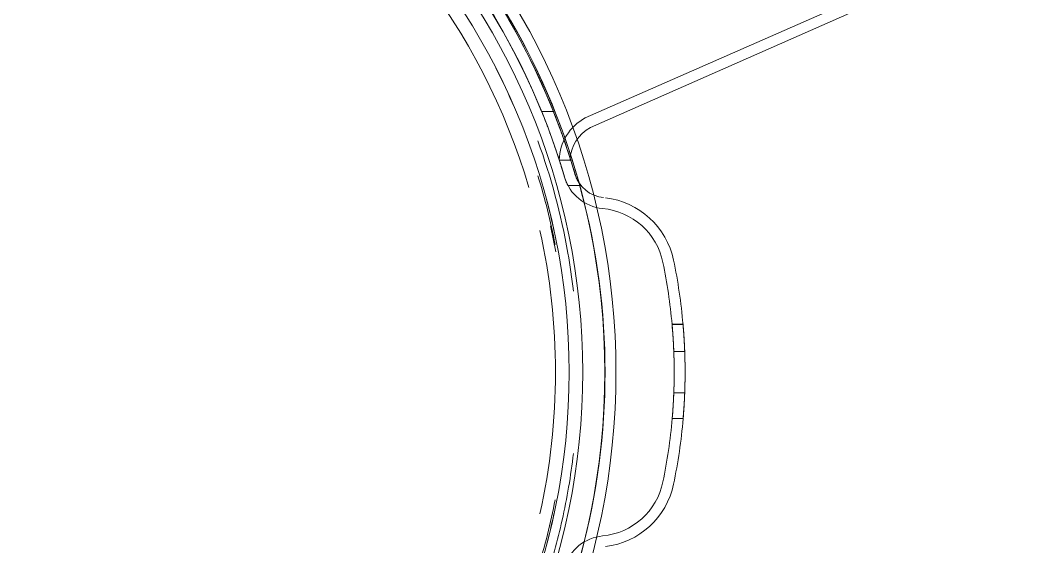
# Model space of a CAD drawing. Header units: millimetres. Extents: x 175047 to 362619, y -19363 to 158900.
# Drawn here: x 180787.6 to 180862.2, y 152749 to 152787.6 of the extents above; entities that cross this region are included whole.
import ezdxf

# ---------------------------------------------------------------- set-up
doc = ezdxf.new("R2010")
doc.units = ezdxf.units.MM
doc.linetypes.add('1_Čerchovaná 1_0mm', pattern=[2.4, 1.2, -0.6, 0, -0.6])
doc.layers.add('A-GENM-1', color=251, linetype='Continuous', lineweight=9, true_color=0x646464)
doc.layers.add('A-GENM-2', color=251, linetype='1_Čerchovaná 1_0mm', lineweight=9, true_color=0x646464)

# ---------------------------------------------------------------- blocks, each defined once
blk = doc.blocks.new('Construction_Roof-Accessories_Lindab_Round- - Lindab Round Downpipe System 150_100 High Build Polyester 001 Antique White-815879-VÝKOP')
at = {"layer": 'A-GENM-1'}
for p, q in [((180861.382, 152794.653), (180829.067, 152780.436)), ((180829.443, 152779.73), (180862.182, 152794.178)), ((180825.865, 152780.903), (180826.727, 152780.903)), ((180826.727, 152780.903), (180825.865, 152780.903)), ((180825.865, 152780.903), (180826.727, 152780.903)), ((180826.727, 152780.903), (180825.865, 152780.903)), ((180827.158, 152777.342), (180827.959, 152777.342)), ((180827.158, 152777.342), (180827.959, 152777.342)), ((180827.999, 152777.342), (180827.159, 152777.342)), ((180827.159, 152777.342), (180827.999, 152777.342)), ((180827.999, 152777.342), (180827.159, 152777.342)), ((180827.159, 152777.342), (180827.999, 152777.342)), ((180828.751, 152775.477), (180827.796, 152775.477)), ((180828.751, 152775.477), (180827.796, 152775.477)), ((180828.751, 152775.477), (180827.796, 152775.477)), ((180828.751, 152775.477), (180827.796, 152775.477)), ((180826.522, 152772.509), (180826.913, 152770.596)), ((180836.237, 152765.3), (180835.434, 152765.3)), ((180836.237, 152765.3), (180835.434, 152765.3)), ((180835.434, 152765.284), (180836.237, 152765.284)), ((180835.434, 152765.284), (180836.237, 152765.284)), ((180836.361, 152763.294), (180835.56, 152763.294)), ((180836.361, 152763.294), (180835.56, 152763.294)), ((180836.361, 152763.294), (180835.56, 152763.294)), ((180836.361, 152763.294), (180835.56, 152763.294)), ((180836.361, 152763.294), (180835.56, 152763.294)), ((180836.361, 152763.294), (180835.56, 152763.294)), ((180836.361, 152763.294), (180835.56, 152763.294)), ((180836.361, 152763.294), (180835.56, 152763.294)), ((180836.361, 152760.259), (180835.56, 152760.259)), ((180836.361, 152760.259), (180835.56, 152760.259)), ((180836.361, 152760.259), (180835.56, 152760.259)), ((180836.361, 152760.259), (180835.56, 152760.259)), ((180835.56, 152760.255), (180836.361, 152760.255)), ((180835.56, 152760.255), (180836.361, 152760.255)), ((180835.56, 152760.255), (180836.361, 152760.255)), ((180835.56, 152760.255), (180836.361, 152760.255)), ((180835.443, 152758.369), (180836.246, 152758.369)), ((180836.246, 152758.369), (180835.443, 152758.369)), ((180835.443, 152758.369), (180836.246, 152758.369)), ((180836.246, 152758.369), (180835.443, 152758.369))]:
    blk.add_line(p, q, dxfattribs=at)
for centre, radius, start, end in [((180778.882, 152761.776), 52.434, 0, 180), ((180778.882, 152761.776), 52.434, 270, 90), ((180778.882, 152761.776), 51.612, 0, 180), ((180778.799, 152761.776), 51.604, 16.36814, 157.3931), ((180778.799, 152761.776), 51.604, 16.36814, 157.3931), ((180778.799, 152761.776), 50.804, 16.36814, 157.3931), ((180778.799, 152761.776), 50.804, 16.36814, 157.3931), ((180778.799, 152761.776), 51.604, 21.75667, 80.15748), ((180778.799, 152761.776), 51.604, 21.75667, 80.15748), ((180778.882, 152761.776), 50, 0, 180), ((180778.799, 152761.776), 50.804, 22.12039, 80.00091), ((180778.799, 152761.776), 50.804, 22.12039, 80.00091), ((180778.882, 152761.776), 49, 0, 180), ((180778.882, 152761.776), 48, 16.39332, 59.44724), ((180778.882, 152761.776), 51.634, 270, 29.99819), ((180778.882, 152761.776), 49, 23.36061, 27.11432), ((180830.757, 152777.258), 3.6, 118, 178.65062), ((180830.757, 152777.258), 3.6, 118, 178.65062), ((180830.757, 152777.258), 2.8, 118, 178.26498), ((180830.757, 152777.258), 2.8, 118, 178.26498), ((180778.882, 152761.776), 48.881, 11.05259, 17.1455), ((180830.644, 152777.003), 3.231, 196.36814, 264.59127), ((180830.644, 152777.003), 3.231, 196.36814, 264.59127), ((180830.644, 152777.003), 2.431, 196.36814, 264.59127), ((180830.644, 152777.003), 2.431, 196.36814, 264.59127), ((180778.882, 152761.776), 49, 12.2451, 15), ((180829.868, 152768.809), 5.8, 11.71066, 83.3681), ((180829.868, 152768.809), 5.8, 11.71066, 83.3681), ((180829.868, 152768.809), 5, 11.71066, 84.59127), ((180829.868, 152768.809), 5, 11.71066, 84.59127), ((180778.882, 152761.776), 48, 0, 12.50021), ((180795.941, 152761.776), 39.648, 5.07555, 11.71066), ((180795.941, 152761.776), 39.648, 5.07555, 11.71066), ((180795.941, 152761.776), 40.448, 4.97491, 11.71066), ((180795.941, 152761.776), 40.448, 4.97491, 11.71066), ((180778.882, 152761.776), 52.434, 180, 0), ((180778.882, 152761.776), 51.612, 180, 360), ((180778.882, 152761.776), 50, 180, 0), ((180778.882, 152761.776), 49, 180, 0), ((180778.882, 152761.776), 48, 347.49979, 0), ((180778.799, 152761.776), 51.604, 183.54125, 343.67793), ((180778.799, 152761.776), 51.604, 183.54125, 343.67793), ((180778.799, 152761.776), 50.804, 183.59709, 343.68518), ((180778.799, 152761.776), 50.804, 183.59709, 343.68518), ((180795.941, 152761.776), 39.648, 348.28934, 355.07052), ((180795.941, 152761.776), 39.648, 348.28934, 355.07052), ((180795.941, 152761.776), 40.448, 348.28934, 355.16826), ((180795.941, 152761.776), 40.448, 348.28934, 355.16826), ((180829.868, 152754.744), 5, 275.40873, 348.28934), ((180829.868, 152754.744), 5, 275.40873, 348.28934), ((180829.868, 152754.744), 5.8, 276.6319, 348.28934), ((180829.868, 152754.744), 5.8, 276.6319, 348.28934), ((180778.882, 152761.776), 48.881, 342.8545, 348.94741), ((180778.882, 152761.776), 49, 345, 347.7549), ((180830.644, 152746.55), 3.231, 95.40873, 162.81461), ((180830.644, 152746.55), 3.231, 95.40873, 162.81461)]:
    blk.add_arc(centre, radius, start, end, dxfattribs=at)
for points, knots in [([(180825.864, 152780.906), (180825.947, 152780.7), (180826.108, 152780.298), (180826.294, 152779.813), (180826.42, 152779.476), (180826.498, 152779.264), (180826.541, 152779.147), (180826.544, 152779.139), (180826.539, 152779.151)], [-1, -1, -1, -1, -0.785714, -0.571429, -0.428571, -0.285714, -0.142857, 0, 0, 0, 0]), ([(180826.539, 152779.151), (180826.546, 152779.132), (180826.535, 152779.162), (180826.479, 152779.315), (180826.411, 152779.5), (180826.312, 152779.765), (180826.134, 152780.23), (180825.975, 152780.631), (180825.864, 152780.906)], [-1, -1, -1, -1, -0.785714, -0.678571, -0.571429, -0.428571, -0.285714, 0, 0, 0, 0]), ([(180825.864, 152780.906), (180825.947, 152780.7), (180826.108, 152780.298), (180826.294, 152779.813), (180826.42, 152779.476), (180826.498, 152779.264), (180826.541, 152779.147), (180826.544, 152779.139), (180826.539, 152779.151)], [-1, -1, -1, -1, -0.785714, -0.571429, -0.428571, -0.285714, -0.142857, 0, 0, 0, 0]), ([(180826.539, 152779.151), (180826.546, 152779.132), (180826.535, 152779.162), (180826.479, 152779.315), (180826.411, 152779.5), (180826.312, 152779.765), (180826.134, 152780.23), (180825.975, 152780.631), (180825.864, 152780.906)], [-1, -1, -1, -1, -0.785714, -0.678571, -0.571429, -0.428571, -0.285714, 0, 0, 0, 0]), ([(180826.726, 152780.906), (180826.809, 152780.699), (180826.966, 152780.297), (180827.149, 152779.812), (180827.273, 152779.475), (180827.349, 152779.264), (180827.391, 152779.147), (180827.394, 152779.139), (180827.39, 152779.151)], [-1, -1, -1, -1, -0.785714, -0.571429, -0.428571, -0.285714, -0.142857, 0, 0, 0, 0]), ([(180827.39, 152779.151), (180827.397, 152779.132), (180827.386, 152779.162), (180827.331, 152779.315), (180827.264, 152779.499), (180827.167, 152779.764), (180826.992, 152780.229), (180826.836, 152780.63), (180826.726, 152780.906)], [-1, -1, -1, -1, -0.785714, -0.678571, -0.571429, -0.428571, -0.285714, 0, 0, 0, 0]), ([(180826.726, 152780.906), (180826.809, 152780.699), (180826.966, 152780.297), (180827.149, 152779.812), (180827.273, 152779.475), (180827.349, 152779.264), (180827.391, 152779.147), (180827.394, 152779.139), (180827.39, 152779.151)], [-1, -1, -1, -1, -0.785714, -0.571429, -0.428571, -0.285714, -0.142857, 0, 0, 0, 0]), ([(180827.39, 152779.151), (180827.397, 152779.132), (180827.386, 152779.162), (180827.331, 152779.315), (180827.264, 152779.499), (180827.167, 152779.764), (180826.992, 152780.229), (180826.836, 152780.63), (180826.726, 152780.906)], [-1, -1, -1, -1, -0.785714, -0.678571, -0.571429, -0.428571, -0.285714, 0, 0, 0, 0]), ([(180825.587, 152778.747), (180826.565, 152776.076), (180827.53, 152772.455), (180828.091, 152768.671), (180828.204, 152767.732)], [-0.11111111, -0.11111111, -0.11111111, -0.11111111, -0.05555556, -0.03747342, -0.03747342, -0.03747342, -0.03747342]), ([(180826.539, 152779.151), (180826.535, 152779.163), (180826.537, 152779.157), (180826.574, 152779.055), (180826.641, 152778.869), (180826.763, 152778.525), (180826.88, 152778.186), (180826.964, 152777.937)], [-1, -1, -1, -1, -0.833333, -0.666667, -0.5, -0.333333, 0, 0, 0, 0]), ([(180826.964, 152777.937), (180826.88, 152778.186), (180826.763, 152778.525), (180826.641, 152778.869), (180826.574, 152779.055), (180826.537, 152779.157), (180826.535, 152779.163), (180826.539, 152779.151)], [-1, -1, -1, -1, -0.666667, -0.5, -0.333333, -0.166667, 0, 0, 0, 0]), ([(180826.539, 152779.151), (180826.535, 152779.163), (180826.537, 152779.157), (180826.574, 152779.055), (180826.641, 152778.869), (180826.763, 152778.525), (180826.88, 152778.186), (180826.964, 152777.937)], [-1, -1, -1, -1, -0.833333, -0.666667, -0.5, -0.333333, 0, 0, 0, 0]), ([(180826.964, 152777.937), (180826.88, 152778.186), (180826.763, 152778.525), (180826.641, 152778.869), (180826.574, 152779.055), (180826.537, 152779.157), (180826.535, 152779.163), (180826.539, 152779.151)], [-1, -1, -1, -1, -0.666667, -0.5, -0.333333, -0.166667, 0, 0, 0, 0]), ([(180827.39, 152779.151), (180827.385, 152779.163), (180827.388, 152779.157), (180827.424, 152779.055), (180827.49, 152778.87), (180827.61, 152778.525), (180827.725, 152778.186), (180827.807, 152777.937)], [-1, -1, -1, -1, -0.833333, -0.666667, -0.5, -0.333333, 0, 0, 0, 0]), ([(180827.807, 152777.937), (180827.725, 152778.186), (180827.61, 152778.525), (180827.49, 152778.87), (180827.424, 152779.055), (180827.388, 152779.157), (180827.385, 152779.163), (180827.39, 152779.151)], [-1, -1, -1, -1, -0.666667, -0.5, -0.333333, -0.166667, 0, 0, 0, 0]), ([(180827.39, 152779.151), (180827.385, 152779.163), (180827.388, 152779.157), (180827.424, 152779.055), (180827.49, 152778.87), (180827.61, 152778.525), (180827.725, 152778.186), (180827.807, 152777.937)], [-1, -1, -1, -1, -0.833333, -0.666667, -0.5, -0.333333, 0, 0, 0, 0]), ([(180827.807, 152777.937), (180827.725, 152778.186), (180827.61, 152778.525), (180827.49, 152778.87), (180827.424, 152779.055), (180827.388, 152779.157), (180827.385, 152779.163), (180827.39, 152779.151)], [-1, -1, -1, -1, -0.666667, -0.5, -0.333333, -0.166667, 0, 0, 0, 0]), ([(180826.964, 152777.937), (180827.027, 152777.749), (180827.154, 152777.363), (180827.32, 152776.837), (180827.45, 152776.41), (180827.514, 152776.194), (180827.544, 152776.093)], [-1, -1, -1, -1, -0.7, -0.4, -0.2, 0, 0, 0, 0]), ([(180827.544, 152776.093), (180827.499, 152776.245), (180827.399, 152776.582), (180827.197, 152777.229), (180827.048, 152777.687), (180826.964, 152777.937)], [-1, -1, -1, -1, -0.7, -0.4, 0, 0, 0, 0]), ([(180826.964, 152777.937), (180827.027, 152777.749), (180827.154, 152777.363), (180827.32, 152776.837), (180827.45, 152776.41), (180827.514, 152776.194), (180827.544, 152776.093)], [-1, -1, -1, -1, -0.7, -0.4, -0.2, 0, 0, 0, 0]), ([(180827.544, 152776.093), (180827.499, 152776.245), (180827.399, 152776.582), (180827.197, 152777.229), (180827.048, 152777.687), (180826.964, 152777.937)], [-1, -1, -1, -1, -0.7, -0.4, 0, 0, 0, 0]), ([(180827.807, 152777.937), (180827.896, 152777.668), (180828.031, 152777.246), (180828.201, 152776.692), (180828.276, 152776.44), (180828.312, 152776.318)], [-1, -1, -1, -1, -0.5, -0.25, 0, 0, 0, 0]), ([(180828.312, 152776.318), (180828.276, 152776.44), (180828.201, 152776.692), (180828.031, 152777.246), (180827.896, 152777.668), (180827.807, 152777.937)], [-1, -1, -1, -1, -0.75, -0.5, 0, 0, 0, 0]), ([(180827.807, 152777.937), (180827.896, 152777.668), (180828.031, 152777.246), (180828.201, 152776.692), (180828.276, 152776.44), (180828.312, 152776.318)], [-1, -1, -1, -1, -0.5, -0.25, 0, 0, 0, 0]), ([(180828.312, 152776.318), (180828.276, 152776.44), (180828.201, 152776.692), (180828.031, 152777.246), (180827.896, 152777.668), (180827.807, 152777.937)], [-1, -1, -1, -1, -0.75, -0.5, 0, 0, 0, 0]), ([(180827.796, 152775.477), (180827.799, 152775.471), (180827.793, 152775.483), (180827.759, 152775.548), (180827.714, 152775.64), (180827.638, 152775.809), (180827.574, 152775.989), (180827.544, 152776.093)], [-1, -1, -1, -1, -0.75, -0.625, -0.5, -0.25, 0, 0, 0, 0]), ([(180827.544, 152776.093), (180827.574, 152775.989), (180827.638, 152775.809), (180827.714, 152775.64), (180827.759, 152775.548), (180827.793, 152775.483), (180827.799, 152775.471), (180827.796, 152775.477)], [-1, -1, -1, -1, -0.75, -0.5, -0.375, -0.25, 0, 0, 0, 0]), ([(180827.796, 152775.477), (180827.799, 152775.471), (180827.793, 152775.483), (180827.759, 152775.548), (180827.714, 152775.64), (180827.638, 152775.809), (180827.574, 152775.989), (180827.544, 152776.093)], [-1, -1, -1, -1, -0.75, -0.625, -0.5, -0.25, 0, 0, 0, 0]), ([(180827.544, 152776.093), (180827.574, 152775.989), (180827.638, 152775.809), (180827.714, 152775.64), (180827.759, 152775.548), (180827.793, 152775.483), (180827.799, 152775.471), (180827.796, 152775.477)], [-1, -1, -1, -1, -0.75, -0.5, -0.375, -0.25, 0, 0, 0, 0]), ([(180828.751, 152775.477), (180828.755, 152775.473), (180828.75, 152775.479), (180828.705, 152775.536), (180828.633, 152775.635), (180828.494, 152775.852), (180828.376, 152776.099), (180828.312, 152776.318)], [-1, -1, -1, -1, -0.85, -0.7, -0.55, -0.4, 0, 0, 0, 0]), ([(180828.312, 152776.318), (180828.35, 152776.187), (180828.419, 152776.014), (180828.518, 152775.822), (180828.59, 152775.701), (180828.655, 152775.604), (180828.709, 152775.531), (180828.741, 152775.49), (180828.75, 152775.479), (180828.751, 152775.477)], [-1, -1, -1, -1, -0.75, -0.625, -0.5, -0.375, -0.25, -0.125, 0, 0, 0, 0]), ([(180828.751, 152775.477), (180828.75, 152775.479), (180828.741, 152775.49), (180828.709, 152775.531), (180828.655, 152775.604), (180828.59, 152775.701), (180828.518, 152775.822), (180828.419, 152776.014), (180828.35, 152776.187), (180828.312, 152776.318)], [-1, -1, -1, -1, -0.875, -0.75, -0.625, -0.5, -0.375, -0.25, 0, 0, 0, 0]), ([(180828.312, 152776.318), (180828.36, 152776.154), (180828.45, 152775.941), (180828.574, 152775.724), (180828.65, 152775.611), (180828.703, 152775.54), (180828.736, 152775.496), (180828.747, 152775.483), (180828.75, 152775.479)], [-1, -1, -1, -1, -0.7, -0.55, -0.4, -0.3, -0.2, -0.1, -0.1, -0.1, -0.1]), ([(180828.751, 152775.477), (180828.755, 152775.473), (180828.75, 152775.479), (180828.705, 152775.536), (180828.633, 152775.635), (180828.494, 152775.852), (180828.376, 152776.099), (180828.312, 152776.318)], [-1, -1, -1, -1, -0.85, -0.7, -0.55, -0.4, 0, 0, 0, 0]), ([(180828.312, 152776.318), (180828.35, 152776.187), (180828.419, 152776.014), (180828.518, 152775.822), (180828.59, 152775.701), (180828.655, 152775.604), (180828.709, 152775.531), (180828.741, 152775.49), (180828.75, 152775.479), (180828.751, 152775.477)], [-1, -1, -1, -1, -0.75, -0.625, -0.5, -0.375, -0.25, -0.125, 0, 0, 0, 0]), ([(180828.751, 152775.477), (180828.75, 152775.479), (180828.741, 152775.49), (180828.709, 152775.531), (180828.655, 152775.604), (180828.59, 152775.701), (180828.518, 152775.822), (180828.419, 152776.014), (180828.35, 152776.187), (180828.312, 152776.318)], [-1, -1, -1, -1, -0.875, -0.75, -0.625, -0.5, -0.375, -0.25, 0, 0, 0, 0]), ([(180828.312, 152776.318), (180828.36, 152776.154), (180828.45, 152775.941), (180828.574, 152775.724), (180828.65, 152775.611), (180828.703, 152775.54), (180828.736, 152775.496), (180828.747, 152775.483), (180828.75, 152775.479)], [-1, -1, -1, -1, -0.7, -0.55, -0.4, -0.3, -0.2, -0.1, -0.1, -0.1, -0.1]), ([(180835.441, 152758.354), (180835.442, 152758.36), (180835.456, 152758.521), (180835.497, 152759.058), (180835.53, 152759.589), (180835.561, 152760.22), (180835.579, 152760.828), (180835.587, 152761.319), (180835.591, 152761.828), (180835.586, 152762.417), (180835.57, 152763.058), (180835.548, 152763.615), (180835.521, 152764.115), (180835.493, 152764.551), (180835.466, 152764.899), (180835.445, 152765.162), (180835.431, 152765.314), (180835.428, 152765.352), (180835.427, 152765.354)], [-1, -1, -1, -1, -0.861111, -0.791667, -0.722222, -0.652778, -0.583333, -0.548611, -0.513889, -0.444444, -0.388889, -0.333333, -0.277778, -0.222222, -0.166667, -0.111111, -0.055556, 0, 0, 0, 0]), ([(180835.427, 152765.354), (180835.428, 152765.349), (180835.443, 152765.188), (180835.486, 152764.652), (180835.521, 152764.121), (180835.554, 152763.489), (180835.575, 152762.882), (180835.585, 152762.391), (180835.591, 152761.882), (180835.588, 152761.293), (180835.575, 152760.652), (180835.555, 152760.094), (180835.53, 152759.595), (180835.503, 152759.159), (180835.479, 152758.81), (180835.458, 152758.547), (180835.445, 152758.394), (180835.441, 152758.357), (180835.441, 152758.354)], [-1, -1, -1, -1, -0.861111, -0.791667, -0.722222, -0.652778, -0.583333, -0.548611, -0.513889, -0.444444, -0.388889, -0.333333, -0.277778, -0.222222, -0.166667, -0.111111, -0.055556, 0, 0, 0, 0]), ([(180835.441, 152758.354), (180835.442, 152758.36), (180835.456, 152758.521), (180835.497, 152759.058), (180835.53, 152759.589), (180835.561, 152760.22), (180835.579, 152760.828), (180835.587, 152761.319), (180835.591, 152761.828), (180835.586, 152762.417), (180835.57, 152763.058), (180835.548, 152763.615), (180835.521, 152764.115), (180835.493, 152764.551), (180835.466, 152764.899), (180835.445, 152765.162), (180835.431, 152765.314), (180835.428, 152765.352), (180835.427, 152765.354)], [-1, -1, -1, -1, -0.861111, -0.791667, -0.722222, -0.652778, -0.583333, -0.548611, -0.513889, -0.444444, -0.388889, -0.333333, -0.277778, -0.222222, -0.166667, -0.111111, -0.055556, 0, 0, 0, 0]), ([(180835.427, 152765.354), (180835.428, 152765.349), (180835.443, 152765.188), (180835.486, 152764.652), (180835.521, 152764.121), (180835.554, 152763.489), (180835.575, 152762.882), (180835.585, 152762.391), (180835.591, 152761.882), (180835.588, 152761.293), (180835.575, 152760.652), (180835.555, 152760.094), (180835.53, 152759.595), (180835.503, 152759.159), (180835.479, 152758.81), (180835.458, 152758.547), (180835.445, 152758.394), (180835.441, 152758.357), (180835.441, 152758.354)], [-1, -1, -1, -1, -0.861111, -0.791667, -0.722222, -0.652778, -0.583333, -0.548611, -0.513889, -0.444444, -0.388889, -0.333333, -0.277778, -0.222222, -0.166667, -0.111111, -0.055556, 0, 0, 0, 0]), ([(180835.56, 152763.294), (180835.56, 152763.303), (180835.557, 152763.391), (180835.544, 152763.69), (180835.524, 152764.059), (180835.493, 152764.559), (180835.46, 152764.989), (180835.434, 152765.284)], [-1, -1, -1, -1, -0.785714, -0.571429, -0.428571, -0.285714, 0, 0, 0, 0]), ([(180835.434, 152765.284), (180835.453, 152765.063), (180835.488, 152764.632), (180835.521, 152764.111), (180835.541, 152763.743), (180835.556, 152763.419), (180835.56, 152763.306), (180835.56, 152763.294)], [-1, -1, -1, -1, -0.785714, -0.571429, -0.428571, -0.285714, 0, 0, 0, 0]), ([(180835.56, 152763.294), (180835.56, 152763.303), (180835.557, 152763.391), (180835.544, 152763.69), (180835.524, 152764.059), (180835.493, 152764.559), (180835.46, 152764.989), (180835.434, 152765.284)], [-1, -1, -1, -1, -0.785714, -0.571429, -0.428571, -0.285714, 0, 0, 0, 0]), ([(180835.434, 152765.284), (180835.453, 152765.063), (180835.488, 152764.632), (180835.521, 152764.111), (180835.541, 152763.743), (180835.556, 152763.419), (180835.56, 152763.306), (180835.56, 152763.294)], [-1, -1, -1, -1, -0.785714, -0.571429, -0.428571, -0.285714, 0, 0, 0, 0]), ([(180836.231, 152765.354), (180836.231, 152765.349), (180836.246, 152765.188), (180836.288, 152764.652), (180836.323, 152764.121), (180836.355, 152763.489), (180836.375, 152762.882), (180836.385, 152762.391), (180836.391, 152761.882), (180836.388, 152761.293), (180836.375, 152760.652), (180836.355, 152760.094), (180836.331, 152759.595), (180836.305, 152759.159), (180836.281, 152758.81), (180836.26, 152758.547), (180836.248, 152758.394), (180836.244, 152758.357), (180836.244, 152758.354)], [-1, -1, -1, -1, -0.861111, -0.791667, -0.722222, -0.652778, -0.583333, -0.548611, -0.513889, -0.444444, -0.388889, -0.333333, -0.277778, -0.222222, -0.166667, -0.111111, -0.055556, 0, 0, 0, 0]), ([(180836.244, 152758.354), (180836.245, 152758.36), (180836.259, 152758.521), (180836.299, 152759.058), (180836.331, 152759.589), (180836.361, 152760.22), (180836.379, 152760.828), (180836.387, 152761.319), (180836.391, 152761.828), (180836.386, 152762.417), (180836.37, 152763.058), (180836.349, 152763.615), (180836.323, 152764.115), (180836.295, 152764.551), (180836.269, 152764.899), (180836.248, 152765.162), (180836.234, 152765.314), (180836.231, 152765.352), (180836.231, 152765.354)], [-1, -1, -1, -1, -0.861111, -0.791667, -0.722222, -0.652778, -0.583333, -0.548611, -0.513889, -0.444444, -0.388889, -0.333333, -0.277778, -0.222222, -0.166667, -0.111111, -0.055556, 0, 0, 0, 0]), ([(180836.231, 152765.354), (180836.231, 152765.349), (180836.246, 152765.188), (180836.288, 152764.652), (180836.323, 152764.121), (180836.355, 152763.489), (180836.375, 152762.882), (180836.385, 152762.391), (180836.391, 152761.882), (180836.388, 152761.293), (180836.375, 152760.652), (180836.355, 152760.094), (180836.331, 152759.595), (180836.305, 152759.159), (180836.281, 152758.81), (180836.26, 152758.547), (180836.248, 152758.394), (180836.244, 152758.357), (180836.244, 152758.354)], [-1, -1, -1, -1, -0.861111, -0.791667, -0.722222, -0.652778, -0.583333, -0.548611, -0.513889, -0.444444, -0.388889, -0.333333, -0.277778, -0.222222, -0.166667, -0.111111, -0.055556, 0, 0, 0, 0]), ([(180836.244, 152758.354), (180836.245, 152758.36), (180836.259, 152758.521), (180836.299, 152759.058), (180836.331, 152759.589), (180836.361, 152760.22), (180836.379, 152760.828), (180836.387, 152761.319), (180836.391, 152761.828), (180836.386, 152762.417), (180836.37, 152763.058), (180836.349, 152763.615), (180836.323, 152764.115), (180836.295, 152764.551), (180836.269, 152764.899), (180836.248, 152765.162), (180836.234, 152765.314), (180836.231, 152765.352), (180836.231, 152765.354)], [-1, -1, -1, -1, -0.861111, -0.791667, -0.722222, -0.652778, -0.583333, -0.548611, -0.513889, -0.444444, -0.388889, -0.333333, -0.277778, -0.222222, -0.166667, -0.111111, -0.055556, 0, 0, 0, 0]), ([(180836.237, 152765.284), (180836.256, 152765.063), (180836.29, 152764.632), (180836.323, 152764.111), (180836.342, 152763.743), (180836.356, 152763.419), (180836.36, 152763.306), (180836.361, 152763.294)], [-1, -1, -1, -1, -0.785714, -0.571429, -0.428571, -0.285714, 0, 0, 0, 0]), ([(180836.361, 152763.294), (180836.36, 152763.303), (180836.357, 152763.391), (180836.344, 152763.69), (180836.325, 152764.059), (180836.295, 152764.559), (180836.263, 152764.989), (180836.237, 152765.284)], [-1, -1, -1, -1, -0.785714, -0.571429, -0.428571, -0.285714, 0, 0, 0, 0]), ([(180836.237, 152765.284), (180836.256, 152765.063), (180836.29, 152764.632), (180836.323, 152764.111), (180836.342, 152763.743), (180836.356, 152763.419), (180836.36, 152763.306), (180836.361, 152763.294)], [-1, -1, -1, -1, -0.785714, -0.571429, -0.428571, -0.285714, 0, 0, 0, 0]), ([(180836.361, 152763.294), (180836.36, 152763.303), (180836.357, 152763.391), (180836.344, 152763.69), (180836.325, 152764.059), (180836.295, 152764.559), (180836.263, 152764.989), (180836.237, 152765.284)], [-1, -1, -1, -1, -0.785714, -0.571429, -0.428571, -0.285714, 0, 0, 0, 0]), ([(180835.56, 152763.294), (180835.555, 152763.442), (180835.543, 152763.704), (180835.53, 152763.95), (180835.521, 152764.098), (180835.514, 152764.212), (180835.509, 152764.296), (180835.509, 152764.296), (180835.516, 152764.184), (180835.53, 152763.954), (180835.544, 152763.686), (180835.556, 152763.397), (180835.567, 152763.104), (180835.577, 152762.787), (180835.584, 152762.468), (180835.588, 152762.135), (180835.59, 152761.776), (180835.588, 152761.418), (180835.584, 152761.084), (180835.577, 152760.766), (180835.567, 152760.449), (180835.556, 152760.156), (180835.545, 152759.908), (180835.535, 152759.7), (180835.525, 152759.519), (180835.517, 152759.38), (180835.511, 152759.291), (180835.509, 152759.256), (180835.51, 152759.266), (180835.513, 152759.322), (180835.518, 152759.404), (180835.523, 152759.491), (180835.529, 152759.593), (180835.541, 152759.81), (180835.553, 152760.062), (180835.56, 152760.259)], [-1, -1, -1, -1, -0.958333, -0.916667, -0.895833, -0.875, -0.833333, -0.791667, -0.75, -0.708333, -0.666667, -0.638889, -0.611111, -0.583333, -0.555556, -0.527778, -0.5, -0.472222, -0.444444, -0.416667, -0.388889, -0.361111, -0.333333, -0.305556, -0.277778, -0.25, -0.222222, -0.194444, -0.166667, -0.138889, -0.111111, -0.097222, -0.083333, -0.055556, 0, 0, 0, 0]), ([(180835.56, 152763.294), (180835.555, 152763.442), (180835.543, 152763.704), (180835.53, 152763.95), (180835.521, 152764.098), (180835.514, 152764.212), (180835.509, 152764.296), (180835.509, 152764.296), (180835.516, 152764.184), (180835.53, 152763.954), (180835.544, 152763.686), (180835.556, 152763.397), (180835.567, 152763.104), (180835.577, 152762.787), (180835.584, 152762.468), (180835.588, 152762.135), (180835.59, 152761.776), (180835.588, 152761.418), (180835.584, 152761.084), (180835.577, 152760.766), (180835.567, 152760.449), (180835.556, 152760.156), (180835.545, 152759.908), (180835.535, 152759.7), (180835.525, 152759.519), (180835.517, 152759.38), (180835.511, 152759.291), (180835.509, 152759.256), (180835.51, 152759.266), (180835.513, 152759.322), (180835.518, 152759.404), (180835.523, 152759.491), (180835.529, 152759.593), (180835.541, 152759.81), (180835.553, 152760.062), (180835.56, 152760.259)], [-1, -1, -1, -1, -0.958333, -0.916667, -0.895833, -0.875, -0.833333, -0.791667, -0.75, -0.708333, -0.666667, -0.638889, -0.611111, -0.583333, -0.555556, -0.527778, -0.5, -0.472222, -0.444444, -0.416667, -0.388889, -0.361111, -0.333333, -0.305556, -0.277778, -0.25, -0.222222, -0.194444, -0.166667, -0.138889, -0.111111, -0.097222, -0.083333, -0.055556, 0, 0, 0, 0]), ([(180835.56, 152760.259), (180835.555, 152760.111), (180835.543, 152759.848), (180835.53, 152759.602), (180835.521, 152759.455), (180835.514, 152759.34), (180835.509, 152759.257), (180835.509, 152759.257), (180835.516, 152759.368), (180835.53, 152759.598), (180835.544, 152759.867), (180835.556, 152760.156), (180835.567, 152760.449), (180835.577, 152760.766), (180835.584, 152761.084), (180835.588, 152761.418), (180835.59, 152761.776), (180835.588, 152762.135), (180835.584, 152762.468), (180835.577, 152762.787), (180835.567, 152763.104), (180835.556, 152763.396), (180835.545, 152763.645), (180835.535, 152763.853), (180835.525, 152764.033), (180835.517, 152764.173), (180835.511, 152764.262), (180835.509, 152764.297), (180835.51, 152764.287), (180835.513, 152764.231), (180835.518, 152764.148), (180835.523, 152764.061), (180835.529, 152763.96), (180835.541, 152763.743), (180835.553, 152763.491), (180835.56, 152763.294)], [-1, -1, -1, -1, -0.958333, -0.916667, -0.895833, -0.875, -0.833333, -0.791667, -0.75, -0.708333, -0.666667, -0.638889, -0.611111, -0.583333, -0.555556, -0.527778, -0.5, -0.472222, -0.444444, -0.416667, -0.388889, -0.361111, -0.333333, -0.305556, -0.277778, -0.25, -0.222222, -0.194444, -0.166667, -0.138889, -0.111111, -0.097222, -0.083333, -0.055556, 0, 0, 0, 0]), ([(180835.56, 152760.259), (180835.555, 152760.111), (180835.543, 152759.848), (180835.53, 152759.602), (180835.521, 152759.455), (180835.514, 152759.34), (180835.509, 152759.257), (180835.509, 152759.257), (180835.516, 152759.368), (180835.53, 152759.598), (180835.544, 152759.867), (180835.556, 152760.156), (180835.567, 152760.449), (180835.577, 152760.766), (180835.584, 152761.084), (180835.588, 152761.418), (180835.59, 152761.776), (180835.588, 152762.135), (180835.584, 152762.468), (180835.577, 152762.787), (180835.567, 152763.104), (180835.556, 152763.396), (180835.545, 152763.645), (180835.535, 152763.853), (180835.525, 152764.033), (180835.517, 152764.173), (180835.511, 152764.262), (180835.509, 152764.297), (180835.51, 152764.287), (180835.513, 152764.231), (180835.518, 152764.148), (180835.523, 152764.061), (180835.529, 152763.96), (180835.541, 152763.743), (180835.553, 152763.491), (180835.56, 152763.294)], [-1, -1, -1, -1, -0.958333, -0.916667, -0.895833, -0.875, -0.833333, -0.791667, -0.75, -0.708333, -0.666667, -0.638889, -0.611111, -0.583333, -0.555556, -0.527778, -0.5, -0.472222, -0.444444, -0.416667, -0.388889, -0.361111, -0.333333, -0.305556, -0.277778, -0.25, -0.222222, -0.194444, -0.166667, -0.138889, -0.111111, -0.097222, -0.083333, -0.055556, 0, 0, 0, 0]), ([(180836.361, 152763.294), (180836.355, 152763.442), (180836.344, 152763.704), (180836.331, 152763.95), (180836.323, 152764.098), (180836.316, 152764.212), (180836.311, 152764.296), (180836.311, 152764.296), (180836.318, 152764.184), (180836.331, 152763.954), (180836.345, 152763.685), (180836.357, 152763.397), (180836.368, 152763.104), (180836.377, 152762.787), (180836.384, 152762.468), (180836.388, 152762.135), (180836.39, 152761.776), (180836.388, 152761.418), (180836.384, 152761.084), (180836.377, 152760.766), (180836.368, 152760.449), (180836.357, 152760.156), (180836.346, 152759.908), (180836.336, 152759.7), (180836.326, 152759.519), (180836.318, 152759.38), (180836.313, 152759.291), (180836.311, 152759.256), (180836.311, 152759.266), (180836.315, 152759.322), (180836.32, 152759.404), (180836.325, 152759.491), (180836.33, 152759.593), (180836.342, 152759.81), (180836.353, 152760.062), (180836.361, 152760.259)], [-1, -1, -1, -1, -0.958333, -0.916667, -0.895833, -0.875, -0.833333, -0.791667, -0.75, -0.708333, -0.666667, -0.638889, -0.611111, -0.583333, -0.555556, -0.527778, -0.5, -0.472222, -0.444444, -0.416667, -0.388889, -0.361111, -0.333333, -0.305556, -0.277778, -0.25, -0.222222, -0.194444, -0.166667, -0.138889, -0.111111, -0.097222, -0.083333, -0.055556, 0, 0, 0, 0]), ([(180836.361, 152763.294), (180836.355, 152763.442), (180836.344, 152763.704), (180836.331, 152763.95), (180836.323, 152764.098), (180836.316, 152764.212), (180836.311, 152764.296), (180836.311, 152764.296), (180836.318, 152764.184), (180836.331, 152763.954), (180836.345, 152763.685), (180836.357, 152763.397), (180836.368, 152763.104), (180836.377, 152762.787), (180836.384, 152762.468), (180836.388, 152762.135), (180836.39, 152761.776), (180836.388, 152761.418), (180836.384, 152761.084), (180836.377, 152760.766), (180836.368, 152760.449), (180836.357, 152760.156), (180836.346, 152759.908), (180836.336, 152759.7), (180836.326, 152759.519), (180836.318, 152759.38), (180836.313, 152759.291), (180836.311, 152759.256), (180836.311, 152759.266), (180836.315, 152759.322), (180836.32, 152759.404), (180836.325, 152759.491), (180836.33, 152759.593), (180836.342, 152759.81), (180836.353, 152760.062), (180836.361, 152760.259)], [-1, -1, -1, -1, -0.958333, -0.916667, -0.895833, -0.875, -0.833333, -0.791667, -0.75, -0.708333, -0.666667, -0.638889, -0.611111, -0.583333, -0.555556, -0.527778, -0.5, -0.472222, -0.444444, -0.416667, -0.388889, -0.361111, -0.333333, -0.305556, -0.277778, -0.25, -0.222222, -0.194444, -0.166667, -0.138889, -0.111111, -0.097222, -0.083333, -0.055556, 0, 0, 0, 0]), ([(180836.361, 152760.259), (180836.355, 152760.111), (180836.344, 152759.848), (180836.331, 152759.602), (180836.323, 152759.455), (180836.316, 152759.34), (180836.311, 152759.257), (180836.311, 152759.257), (180836.318, 152759.369), (180836.331, 152759.599), (180836.345, 152759.867), (180836.357, 152760.156), (180836.368, 152760.449), (180836.377, 152760.766), (180836.384, 152761.084), (180836.388, 152761.418), (180836.39, 152761.776), (180836.388, 152762.135), (180836.384, 152762.468), (180836.377, 152762.787), (180836.368, 152763.104), (180836.357, 152763.397), (180836.346, 152763.645), (180836.336, 152763.853), (180836.326, 152764.034), (180836.318, 152764.173), (180836.313, 152764.262), (180836.311, 152764.297), (180836.311, 152764.287), (180836.315, 152764.231), (180836.32, 152764.148), (180836.325, 152764.061), (180836.33, 152763.959), (180836.342, 152763.743), (180836.353, 152763.491), (180836.361, 152763.294)], [-1, -1, -1, -1, -0.958333, -0.916667, -0.895833, -0.875, -0.833333, -0.791667, -0.75, -0.708333, -0.666667, -0.638889, -0.611111, -0.583333, -0.555556, -0.527778, -0.5, -0.472222, -0.444444, -0.416667, -0.388889, -0.361111, -0.333333, -0.305556, -0.277778, -0.25, -0.222222, -0.194444, -0.166667, -0.138889, -0.111111, -0.097222, -0.083333, -0.055556, 0, 0, 0, 0]), ([(180836.361, 152760.259), (180836.355, 152760.111), (180836.344, 152759.848), (180836.331, 152759.602), (180836.323, 152759.455), (180836.316, 152759.34), (180836.311, 152759.257), (180836.311, 152759.257), (180836.318, 152759.369), (180836.331, 152759.599), (180836.345, 152759.867), (180836.357, 152760.156), (180836.368, 152760.449), (180836.377, 152760.766), (180836.384, 152761.084), (180836.388, 152761.418), (180836.39, 152761.776), (180836.388, 152762.135), (180836.384, 152762.468), (180836.377, 152762.787), (180836.368, 152763.104), (180836.357, 152763.397), (180836.346, 152763.645), (180836.336, 152763.853), (180836.326, 152764.034), (180836.318, 152764.173), (180836.313, 152764.262), (180836.311, 152764.297), (180836.311, 152764.287), (180836.315, 152764.231), (180836.32, 152764.148), (180836.325, 152764.061), (180836.33, 152763.959), (180836.342, 152763.743), (180836.353, 152763.491), (180836.361, 152763.294)], [-1, -1, -1, -1, -0.958333, -0.916667, -0.895833, -0.875, -0.833333, -0.791667, -0.75, -0.708333, -0.666667, -0.638889, -0.611111, -0.583333, -0.555556, -0.527778, -0.5, -0.472222, -0.444444, -0.416667, -0.388889, -0.361111, -0.333333, -0.305556, -0.277778, -0.25, -0.222222, -0.194444, -0.166667, -0.138889, -0.111111, -0.097222, -0.083333, -0.055556, 0, 0, 0, 0]), ([(180835.443, 152758.369), (180835.471, 152758.697), (180835.505, 152759.165), (180835.534, 152759.679), (180835.554, 152760.083), (180835.559, 152760.232), (180835.56, 152760.255)], [-1, -1, -1, -1, -0.666667, -0.5, -0.333333, 0, 0, 0, 0]), ([(180835.56, 152760.255), (180835.559, 152760.232), (180835.554, 152760.083), (180835.534, 152759.679), (180835.505, 152759.165), (180835.471, 152758.697), (180835.443, 152758.369)], [-1, -1, -1, -1, -0.666667, -0.5, -0.333333, 0, 0, 0, 0]), ([(180835.443, 152758.369), (180835.471, 152758.697), (180835.505, 152759.165), (180835.534, 152759.679), (180835.554, 152760.083), (180835.559, 152760.232), (180835.56, 152760.255)], [-1, -1, -1, -1, -0.666667, -0.5, -0.333333, 0, 0, 0, 0]), ([(180835.56, 152760.255), (180835.559, 152760.232), (180835.554, 152760.083), (180835.534, 152759.679), (180835.505, 152759.165), (180835.471, 152758.697), (180835.443, 152758.369)], [-1, -1, -1, -1, -0.666667, -0.5, -0.333333, 0, 0, 0, 0]), ([(180836.361, 152760.255), (180836.36, 152760.232), (180836.354, 152760.083), (180836.335, 152759.679), (180836.306, 152759.165), (180836.273, 152758.697), (180836.246, 152758.369)], [-1, -1, -1, -1, -0.666667, -0.5, -0.333333, 0, 0, 0, 0]), ([(180836.246, 152758.369), (180836.273, 152758.697), (180836.306, 152759.165), (180836.335, 152759.679), (180836.354, 152760.083), (180836.36, 152760.232), (180836.361, 152760.255)], [-1, -1, -1, -1, -0.666667, -0.5, -0.333333, 0, 0, 0, 0]), ([(180836.361, 152760.255), (180836.36, 152760.232), (180836.354, 152760.083), (180836.335, 152759.679), (180836.306, 152759.165), (180836.273, 152758.697), (180836.246, 152758.369)], [-1, -1, -1, -1, -0.666667, -0.5, -0.333333, 0, 0, 0, 0]), ([(180836.246, 152758.369), (180836.273, 152758.697), (180836.306, 152759.165), (180836.335, 152759.679), (180836.354, 152760.083), (180836.36, 152760.232), (180836.361, 152760.255)], [-1, -1, -1, -1, -0.666667, -0.5, -0.333333, 0, 0, 0, 0]), ([(180828.204, 152755.822), (180828.004, 152754.162), (180827.465, 152750.988), (180826.633, 152747.925), (180826.157, 152746.458)], [-0.96252658, -0.96252658, -0.96252658, -0.96252658, -0.93055556, -0.900334, -0.900334, -0.900334, -0.900334])]:
    blk.add_open_spline(points, degree=3, knots=knots, dxfattribs=at)
for points in [[(180827.159, 152777.342), (180827.209, 152777.187), (180827.304, 152776.888), (180827.436, 152776.456), (180827.51, 152776.209), (180827.544, 152776.093)], [(180827.544, 152776.093), (180827.51, 152776.209), (180827.436, 152776.456), (180827.304, 152776.888), (180827.209, 152777.187), (180827.159, 152777.342)], [(180827.159, 152777.342), (180827.209, 152777.187), (180827.304, 152776.888), (180827.436, 152776.456), (180827.51, 152776.209), (180827.544, 152776.093)], [(180827.544, 152776.093), (180827.51, 152776.209), (180827.436, 152776.456), (180827.304, 152776.888), (180827.209, 152777.187), (180827.159, 152777.342)], [(180827.999, 152777.342), (180828.038, 152777.22), (180828.112, 152776.981), (180828.218, 152776.633), (180828.282, 152776.42), (180828.312, 152776.318)], [(180828.312, 152776.318), (180828.282, 152776.42), (180828.218, 152776.633), (180828.112, 152776.981), (180828.038, 152777.22), (180827.999, 152777.342)], [(180827.999, 152777.342), (180828.038, 152777.22), (180828.112, 152776.981), (180828.218, 152776.633), (180828.282, 152776.42), (180828.312, 152776.318)], [(180828.312, 152776.318), (180828.282, 152776.42), (180828.218, 152776.633), (180828.112, 152776.981), (180828.038, 152777.22), (180827.999, 152777.342)], [(180827.544, 152776.093), (180827.573, 152775.995), (180827.633, 152775.824), (180827.718, 152775.628), (180827.781, 152775.505), (180827.795, 152775.478), (180827.796, 152775.477)], [(180827.796, 152775.477), (180827.795, 152775.478), (180827.781, 152775.505), (180827.718, 152775.628), (180827.633, 152775.824), (180827.573, 152775.995), (180827.544, 152776.093)], [(180827.544, 152776.093), (180827.573, 152775.995), (180827.633, 152775.824), (180827.718, 152775.628), (180827.781, 152775.505), (180827.795, 152775.478), (180827.796, 152775.477)], [(180827.796, 152775.477), (180827.795, 152775.478), (180827.781, 152775.505), (180827.718, 152775.628), (180827.633, 152775.824), (180827.573, 152775.995), (180827.544, 152776.093)]]:
    blk.add_open_spline(points, degree=3, dxfattribs=at)

msp = doc.modelspace()

# ---------------------------------------------------------------- block references
at = {"layer": 'A-GENM-2'}
msp.add_blockref('Construction_Roof-Accessories_Lindab_Round- - Lindab Round Downpipe System 150_100 High Build Polyester 001 Antique White-815879-VÝKOP', (0, 0), dxfattribs=at)

doc.saveas('drawing.dxf')
